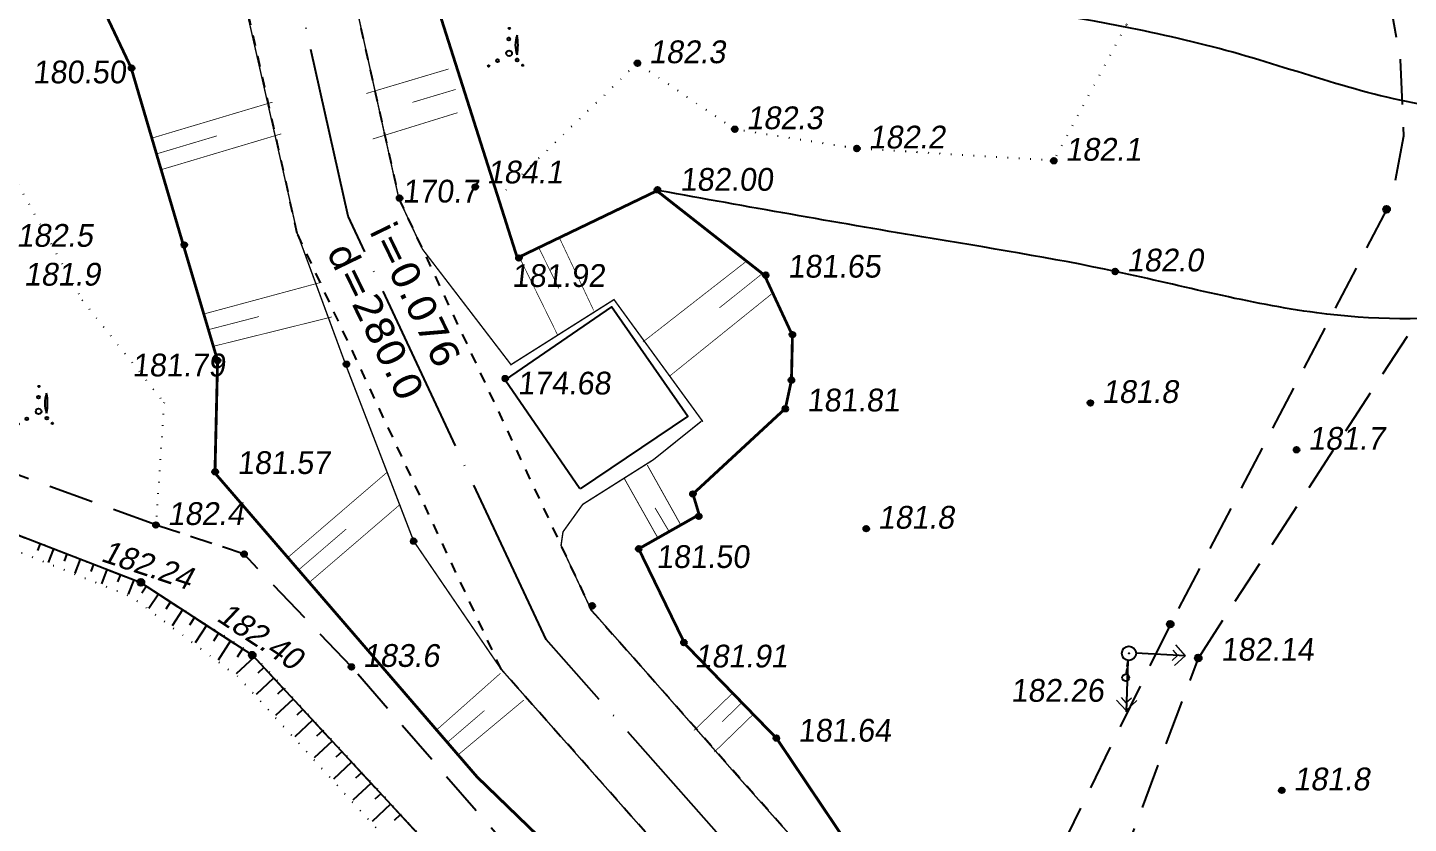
# Model space of a CAD drawing. Header units: millimetres. Extents: x 0 to 6474735, y 0 to 11273163.
# Drawn here: x 3233367.4 to 3233561.6, y 5635050.2 to 5635162.1 of the extents above; entities that cross this region are included whole.
import ezdxf
from ezdxf.enums import TextEntityAlignment as Align

# ---------------------------------------------------------------- set-up
doc = ezdxf.new("R2010")
doc.units = ezdxf.units.MM
for name, pattern in [('ACAD_ISO02W100', [15, 12, -3]), ('ACAD_ISO04W100', [30, 24, -3, 0, -3]), ('ADOT1', [1.6, 0.1, -1.5]), ('AHIDDEN2', [3, 1.5, -1.5]), ('AHIDDEN4', [7, 5, -2]), ('DASHED2', [9.525, 6.35, -3.175]), ('HIDDEN2', [4.7625, 3.175, -1.5875])]:
    doc.linetypes.add(name, pattern=pattern)
for name, color, linetype in [('5 р1ків', 7, 'Continuous'), ('BL', 7, 'Continuous'), ('NB', 7, 'Continuous'), ('ВЫСОТЫ', 7, 'Continuous'), ('ГОРИЗОНТАЛИ', 22, 'Continuous'), ('К_РЕЛЬЕФ', 7, 'Continuous'), ('НАДЗЕМКА', 7, 'Continuous'), ('ОБОчина', 7, 'Continuous'), ('ОГРАЖДЕНИЯ', 7, 'Continuous'), ('ПИКЕТЫ', 7, 'Continuous'), ('ПРОМЫШЛ', 7, 'Continuous'), ('РАСТИТЕЛЬНОСТЬ', 7, 'Continuous'), ('РЕЛЬЕФ', 7, 'Continuous'), ('ТОКА_СТ', 1, 'Continuous')]:
    doc.layers.add(name, color=color, linetype=linetype)
doc.styles.add('universw', font='universw.shx', dxfattribs={"oblique": 10})
doc.styles.add('стиль1', font='verdana.ttf', dxfattribs={"height": 4})

# ---------------------------------------------------------------- blocks, each defined once
blk = doc.blocks.new('piket')
at = {"layer": 'ПИКЕТЫ', "linetype": 'Continuous'}
h = blk.add_hatch(color=7, dxfattribs=at)
edge = h.paths.add_edge_path()
edge.add_arc((0, 0), 0.3, 0, 360)
at = {"layer": 'ПИКЕТЫ', "color": 7, "linetype": 'Continuous'}
blk.add_circle((0, 0), 0.3, dxfattribs=at)
at = {"layer": 'ВЫСОТЫ', "style": 'universw', "oblique": 6}
blk.add_attdef('H', (1.88, -0.23), '', height=2, dxfattribs=at)
at = {"layer": 'ТОКА_СТ', "style": 'universw', "oblique": 6, "flags": 1}
blk.add_attdef('POINT', text='', height=2, dxfattribs=at).set_placement((0, -2.79), align=Align.CENTER)
blk = doc.blocks.new('396_2')
at = {"linetype": 'Continuous'}
h = blk.add_hatch(color=7, dxfattribs=at)
edge = h.paths.add_edge_path()
edge.add_arc((-0.02, 2), 0.2, 0, 360)
edge = h.paths.add_edge_path()
edge.add_arc((0.04, 3.5), 0.1, 0, 360)
edge = h.paths.add_edge_path()
edge.add_arc((1.16, -0.95), 0.2, 0, 360)
edge = h.paths.add_edge_path()
edge.add_arc((-1.64, -1.04), 0.2, 0, 360)
edge = h.paths.add_edge_path()
edge.add_arc((-2.87, -1.79), 0.1, 0, 360)
edge = h.paths.add_edge_path()
edge.add_arc((1.93, -1.68), 0.1, 0, 360)
edge = h.paths.add_edge_path()
edge.add_arc((4.84, 1.15), 3.97, 159.5865, 200.4135)
edge.add_arc((-5.66, 1.15), 6.92, 348.4472, 371.5529)
at = {"color": 7, "linetype": 'Continuous'}
for centre, radius in [((-0.02, 2), 0.2), ((0.04, 3.5), 0.1), ((0, 0), 0.4), ((-2.87, -1.79), 0.1), ((-1.64, -1.04), 0.2), ((1.16, -0.95), 0.2), ((1.93, -1.68), 0.1)]:
    blk.add_circle(centre, radius, dxfattribs=at)
for centre, radius, start, end in [((4.84, 1.15), 3.97, 159.5865, 200.4135), ((-5.66, 1.15), 6.92, 348.4472, 11.5529)]:
    blk.add_arc(centre, radius, start, end, dxfattribs=at)
blk = doc.blocks.new('108_1')
at = {"linetype": 'Continuous'}
h = blk.add_hatch(color=7, dxfattribs=at)
edge = h.paths.add_edge_path()
edge.add_arc((0, 0), 0.0196, 0, 360)
at = {"color": 7, "linetype": 'Continuous'}
for radius in [0.5, 0.0196]:
    blk.add_circle((0, 0), radius, dxfattribs=at)

msp = doc.modelspace()

# ---------------------------------------------------------------- hatches: boundary and pattern name
at = {"layer": 'ПИКЕТЫ', "linetype": 'Continuous'}
h = msp.add_hatch(color=7, dxfattribs=at)
edge = h.paths.add_edge_path()
edge.add_arc((3233558.496, 5635136.583), 0.48, 0, 360)
h = msp.add_hatch(color=7, dxfattribs=at)
edge = h.paths.add_edge_path()
edge.add_arc((3233383.326, 5635084.141), 0.48, 0, 360)
h = msp.add_hatch(color=7, dxfattribs=at)
edge = h.paths.add_edge_path()
edge.add_arc((3233528.071, 5635078.257), 0.48, 0, 360)
h = msp.add_hatch(color=7, dxfattribs=at)
edge = h.paths.add_edge_path()
edge.add_arc((3233398.98, 5635073.909), 0.48, 0, 360)
h = msp.add_hatch(color=7, dxfattribs=at)
edge = h.paths.add_edge_path()
edge.add_arc((3233532.007, 5635073.489), 0.48, 0, 360)

# ---------------------------------------------------------------- linework, layer by layer
at = {"layer": '5 р1ків', "linetype": 'ACAD_ISO04W100'}
msp.add_lwpolyline([(3233507.637, 5635000.09), (3233440.322, 5635076.079), (3233412.462, 5635135.631), (3233397.674, 5635201.795)], dxfattribs=at)
at = {"layer": '5 р1ків', "linetype": 'AHIDDEN2'}
msp.add_lwpolyline([(3233502.023, 5634995.117), (3233433.988, 5635071.918), (3233405.319, 5635133.202), (3233393.741, 5635185.007), (3233408.356, 5635188.385), (3233419.606, 5635138.061), (3233446.656, 5635080.24), (3233513.251, 5635005.063)], close=True, dxfattribs=at)
at = {"layer": 'BL', "color": 7}
for p, q in [((3233522.12, 5635073.194), (3233521.994, 5635072.304)), ((3233521.955, 5635072.01), (3233521.84, 5635071.198))]:
    msp.add_line(p, q, dxfattribs=at)
at = {"layer": 'NB', "color": 7, "linetype": 'Continuous', "lineweight": 20}
for points in [[(3233528.806, 5635075.328), (3233530.175, 5635073.782), (3233528.673, 5635072.453)], [(3233528.43, 5635074.587), (3233529.097, 5635073.834), (3233528.344, 5635073.168)], [(3233523.382, 5635067.518), (3233521.87, 5635066.111), (3233520.504, 5635067.578)], [(3233522.63, 5635067.875), (3233521.895, 5635067.19), (3233521.21, 5635067.925)]]:
    msp.add_lwpolyline(points, dxfattribs=at)
at = {"layer": 'ГОРИЗОНТАЛИ', "color": 34, "linetype": 'Continuous'}
for points in [[(3233615.874, 5635146.334), (3233605.254, 5635149.393), (3233566.807, 5635150.835), (3233537.808, 5635158.382), (3233522.491, 5635162.053), (3233495.278, 5635165.325), (3233469.138, 5635164.509), (3233444.427, 5635166.345), (3233424.414, 5635166.345)], [(3233604.253, 5635129.392), (3233591.595, 5635126.863), (3233571.976, 5635122.059), (3233548.667, 5635122.022), (3233520.515, 5635127.806), (3233493.159, 5635132.705), (3233456.32, 5635139.174)]]:
    msp.add_spline(points, degree=3, dxfattribs=at)
at = {"layer": 'К_РЕЛЬЕФ', "color": 7, "linetype": 'Continuous', "flags": 128}
msp.add_lwpolyline([(3233294.48, 5635128.23), (3233321.44, 5635109.01), (3233334.48, 5635103.01), (3233383.21, 5635084.15), (3233399.01, 5635073.89), (3233433.95, 5635036.2), (3233450.54, 5635019.51)], dxfattribs=at)
at = {"layer": 'К_РЕЛЬЕФ', "color": 7, "linetype": 'ADOT1', "flags": 128}
msp.add_lwpolyline([(3233293.391, 5635126.731), (3233319.767, 5635107.573), (3233334.104, 5635101.234), (3233381.959, 5635082.152), (3233397.046, 5635070.833), (3233430.523, 5635034.12), (3233448.191, 5635017.544)], dxfattribs=at)
at = {"layer": 'НАДЗЕМКА'}
for points in [[(3233522.107, 5635073.099), (3233521.871, 5635065.954)], [(3233530.243, 5635073.797), (3233523.26, 5635074.189)]]:
    msp.add_lwpolyline(points, dxfattribs=at)
at = {"layer": 'ОБОчина', "color": 7, "linetype": 'DASHED2'}
for p, q in [((3233385.44, 5635092.2, 183), (3233353.4, 5635103.84, 183)), ((3233412.93, 5635072.26, 183), (3233397.83, 5635088.11, 183)), ((3233436.72, 5635044.82, 183), (3233412.93, 5635072.26, 183))]:
    msp.add_line(p, q, dxfattribs=at)
for points in [[(3233558.745, 5635167.054), (3233560.427, 5635157.637), (3233560.876, 5635146.875), (3233559.193, 5635137.794)], [(3233558.604, 5635136.773), (3233528.014, 5635078.082), (3233512.627, 5635046.609), (3233510.724, 5635007.823)], [(3233523.123, 5634990.793), (3233520.054, 5634995.358), (3233517.508, 5635010.699), (3233520.824, 5635043.585), (3233532.037, 5635073.479), (3233566.123, 5635125.995), (3233568.973, 5635129.62)]]:
    msp.add_lwpolyline(points, dxfattribs=at)
at = {"layer": 'ОГРАЖДЕНИЯ', "color": 7, "linetype": 'DASHED2', "elevation": 183}
msp.add_lwpolyline([(3233268.53, 5635174.46), (3233268.53, 5635174.46), (3233272.23, 5635154.13), (3233277.15, 5635139.39), (3233294.48, 5635128.23), (3233321.44, 5635109.01), (3233334.48, 5635103.01), (3233383.21, 5635084.15), (3233399.01, 5635073.89), (3233433.95, 5635036.2), (3233450.54, 5635019.51), (3233461.82, 5635006.15), (3233475.09, 5634997.24), (3233495.45, 5634985.74), (3233500.37, 5634979.76), (3233511.93, 5634976.23), (3233511.93, 5634976.23)], dxfattribs=at)
at = {"layer": 'ПИКЕТЫ', "color": 7, "linetype": 'Continuous'}
for centre in [(3233558.496, 5635136.583, 181.71), (3233383.326, 5635084.141, 182.24), (3233528.071, 5635078.257, 181.71), (3233398.98, 5635073.909, 182.4), (3233532.007, 5635073.489, 181.71), (3233521.813, 5635070.741, 181.71)]:
    msp.add_circle(centre, 0.48, dxfattribs=at)
at = {"layer": 'ПРОМЫШЛ', "color": 7, "linetype": 'ACAD_ISO02W100', "const_width": 0.2}
for points in [[(3233462.351, 5635106.727), (3233449.853, 5635123.887), (3233435.37, 5635114.738), (3233422.922, 5635130.973), (3233419.606, 5635138.061), (3233413.026, 5635167.754), (3233410.205, 5635180.483), (3233409.155, 5635196.778), (3233452.441, 5635200.84), (3233510.429, 5635196.93), (3233543.352, 5635192.28)], [(3233462.139, 5635106.786), (3233455.416, 5635101.391), (3233445.452, 5635095.095), (3233442.683, 5635091.237), (3233442.407, 5635089.322), (3233446.656, 5635080.24), (3233453.986, 5635071.965), (3233467.247, 5635056.868), (3233483.883, 5635038.215), (3233493.555, 5635027.464), (3233501.787, 5635018.428), (3233504.512, 5635015.814), (3233510.56, 5635008.097)]]:
    msp.add_lwpolyline(points, dxfattribs=at)
at = {"layer": 'ПРОМЫШЛ', "color": 7, "linetype": 'AHIDDEN4', "const_width": 0.2}
msp.add_lwpolyline([(3233499.052, 5634998.47), (3233453.909, 5635049.431), (3233433.988, 5635071.918), (3233421.68, 5635089.935), (3233412.137, 5635114.701), (3233405.319, 5635133.202), (3233397.91, 5635165.757), (3233393.729, 5635184.126)], dxfattribs=at)
at = {"layer": 'ПРОМЫШЛ', "color": 7, "linetype": 'Continuous'}
for points, const_width in [([(3233544.443, 5635176.941), (3233521.396, 5635182.129), (3233478.04, 5635178.467), (3233435.677, 5635174.082), (3233423.842, 5635168.781), (3233436.259, 5635129.748), (3233455.888, 5635139.183), (3233471.013, 5635127.313), (3233474.848, 5635119.066)], 0.4), ([(3233472.026, 5635016.719), (3233430.604, 5635056.777), (3233393.737, 5635099.498), (3233394.107, 5635115.314), (3233389.216, 5635131.814), (3233381.945, 5635156.481), (3233373.652, 5635174.006)], 0.4), ([(3233426.588, 5635156.305), (3233415.003, 5635152.856)], 0.1), ([(3233427.598, 5635153.434), (3233421.507, 5635151.617)], 0.1), ([(3233384.94, 5635146.61), (3233401.841, 5635151.651)], 0.1), ([(3233427.85, 5635150.16), (3233415.916, 5635146.464)], 0.1), ([(3233385.601, 5635144.393), (3233394.031, 5635146.908)], 0.1), ([(3233386.263, 5635142.177), (3233403.082, 5635147.195)], 0.1), ([(3233442.185, 5635132.55), (3233446.987, 5635122.382)], 0.1), ([(3233436.632, 5635129.672), (3233441.966, 5635118.825)], 0.1), ([(3233439.294, 5635131.147), (3233442.102, 5635125.445)], 0.1), ([(3233468.381, 5635129.204), (3233453.916, 5635117.927)], 0.1), ([(3233470.668, 5635127.509), (3233464.686, 5635122.728)], 0.1), ([(3233392.227, 5635121.876), (3233408.751, 5635126.337)], 0.1), ([(3233472.144, 5635124.782), (3233457.68, 5635113.136)], 0.1), ([(3233392.638, 5635119.612), (3233399.944, 5635121.504)], 0.1), ([(3233393.611, 5635117.344), (3233410.186, 5635121.45)], 0.1), ([(3233474.951, 5635118.956), (3233474.808, 5635112.55), (3233473.958, 5635108.589), (3233460.956, 5635096.558), (3233461.824, 5635093.654), (3233453.328, 5635088.847), (3233459.835, 5635075.458), (3233472.722, 5635062.201), (3233487.586, 5635040.083), (3233494.91, 5635032.579), (3233505.151, 5635021.99), (3233507.841, 5635021.513), (3233510.56, 5635008.097)], 0.4), ([(3233459.206, 5635092.27), (3233454.531, 5635100.627)], 0.128), ([(3233404.063, 5635087.695), (3233417.95, 5635099.616)], 0.1), ([(3233456.039, 5635090.342), (3233451.278, 5635098.774)], 0.128), ([(3233407.076, 5635084.186), (3233419.715, 5635095.035)], 0.1), ([(3233457.618, 5635091.264), (3233455.627, 5635094.6)], 0.128), ([(3233405.569, 5635085.94), (3233412.201, 5635091.633)], 0.1), ([(3233424.921, 5635063.397), (3233433.892, 5635071.353)], 0.1), ([(3233427.934, 5635059.887), (3233437.169, 5635067.58)], 0.1), ([(3233466.547, 5635068.579), (3233461.103, 5635063.309)], 0.1), ([(3233426.428, 5635061.642), (3233431.627, 5635066.105)], 0.1), ([(3233469.431, 5635065.573), (3233463.943, 5635060.259)], 0.1), ([(3233467.798, 5635067.182), (3233465.065, 5635064.535)], 0.1)]:
    msp.add_lwpolyline(points, dxfattribs=dict(at, const_width=const_width))
at = {"layer": 'РЕЛЬЕФ', "color": 7, "linetype": 'HIDDEN2'}
msp.add_line((3233397.83, 5635088.11, 183), (3233385.44, 5635092.2, 183), dxfattribs=at)
at = {"layer": 'РЕЛЬЕФ', "color": 7, "linetype": 'Continuous'}
for p, q in [((3233369.158, 5635089.589), (3233368.772, 5635088.591)), ((3233371.037, 5635088.861), (3233370.288, 5635086.924)), ((3233372.917, 5635088.134), (3233372.53, 5635087.134)), ((3233374.797, 5635087.406), (3233374.033, 5635085.433)), ((3233376.676, 5635086.679), (3233376.289, 5635085.678)), ((3233378.556, 5635085.951), (3233377.778, 5635083.942)), ((3233380.435, 5635085.224), (3233380.047, 5635084.222)), ((3233382.315, 5635084.496), (3233381.523, 5635082.451)), ((3233384.095, 5635083.575), (3233383.461, 5635082.599)), ((3233385.786, 5635082.477), (3233384.46, 5635080.436)), ((3233387.476, 5635081.38), (3233386.812, 5635080.357)), ((3233389.166, 5635080.282), (3233387.699, 5635078.023)), ((3233390.857, 5635079.185), (3233390.162, 5635078.115)), ((3233392.547, 5635078.087), (3233390.938, 5635075.61)), ((3233394.237, 5635076.989), (3233393.513, 5635075.873)), ((3233395.928, 5635075.892), (3233394.177, 5635073.196)), ((3233399.252, 5635073.629), (3233396.731, 5635071.292)), ((3233397.618, 5635074.794), (3233396.863, 5635073.632)), ((3233400.622, 5635072.151), (3233399.78, 5635071.371)), ((3233401.992, 5635070.673), (3233399.521, 5635068.382)), ((3233403.362, 5635069.195), (3233402.52, 5635068.415)), ((3233404.732, 5635067.717), (3233402.238, 5635065.405)), ((3233406.103, 5635066.239), (3233405.26, 5635065.458)), ((3233407.473, 5635064.761), (3233404.955, 5635062.427)), ((3233410.213, 5635061.805), (3233407.673, 5635059.45)), ((3233408.843, 5635063.283), (3233408, 5635062.502)), ((3233411.583, 5635060.327), (3233410.74, 5635059.545)), ((3233412.954, 5635058.849), (3233410.39, 5635056.472)), ((3233415.694, 5635055.893), (3233413.107, 5635053.495)), ((3233414.324, 5635057.371), (3233413.48, 5635056.589)), ((3233417.064, 5635054.415), (3233416.22, 5635053.632)), ((3233418.434, 5635052.937), (3233415.824, 5635050.517)), ((3233419.804, 5635051.459), (3233418.96, 5635050.676))]:
    msp.add_line(p, q, dxfattribs=at)
at = {"layer": 'РЕЛЬЕФ', "color": 7, "linetype": 'ADOT1'}
for points in [[(3233530.451, 5635179.88), (3233521.886, 5635162.52), (3233511.681, 5635143.44), (3233484.017, 5635145.099), (3233466.812, 5635147.822), (3233453.127, 5635157.113), (3233433.256, 5635137.941)], [(3233348.532, 5635149.296), (3233362.907, 5635145.758), (3233375.039, 5635123.837), (3233386.525, 5635109.451)], [(3233433.996, 5635036.188), (3233399.115, 5635073.967), (3233383.218, 5635084.098), (3233334.545, 5635102.976), (3233321.421, 5635109.011), (3233294.477, 5635128.211), (3233277.096, 5635139.352)], [(3233386.575, 5635109.435), (3233385.425, 5635092.186)]]:
    msp.add_lwpolyline(points, dxfattribs=at)
at = {"layer": 'РЕЛЬЕФ', "color": 7, "linetype": 'Continuous'}
for points in [[(3233445.125, 5635097.26), (3233460.237, 5635107.442), (3233449.506, 5635122.874), (3233434.564, 5635112.612)], [(3233434.564, 5635112.612), (3233445.06, 5635097.337)]]:
    msp.add_lwpolyline(points, dxfattribs=at)

# ---------------------------------------------------------------- block references
at = {"layer": 'НАДЗЕМКА', "color": 7, "xscale": 2, "yscale": 2, "zscale": 2}
msp.add_blockref('108_1', (3233522.261, 5635074.153, 186.42), dxfattribs=at)
at = {"layer": 'ПИКЕТЫ', "color": 4}
ref = msp.add_blockref('piket', (3233453.15, 5635157.12, 182.29), dxfattribs=dict(at, xscale=1.333333333333333, yscale=1.333333333333333, zscale=1.333333333333333))
ref.add_attrib('H', '182.3', (3233454.75, 5635157.12, 182.29), dxfattribs={"layer": 'ВЫСОТЫ', "height": 3.2, "style": 'universw', "oblique": 10})
for p, xscale, yscale, zscale in [((3233382.007, 5635156.442), 1.333333333488554, 1.333333333488554, 1.333333333488554), ((3233455.962, 5635139.334), 1.333333333488554, 1.333333333488554, 1.333333333488554), ((3233419.701, 5635138.157), 1.333333333488554, 1.333333333488554, 1.333333333488554), ((3233389.427, 5635131.568), 1.333333333488554, 1.333333333488554, 1.333333333488554), ((3233436.478, 5635129.74), 1.333333333488554, 1.333333333488554, 1.333333333488554), ((3233471.184, 5635127.332), 1.333333333488554, 1.333333333488554, 1.333333333488554), ((3233474.951, 5635118.956), 1.333333333488554, 1.333333333488554, 1.333333333488554), ((3233394.107, 5635115.314), 1.333333333488554, 1.333333333488554, 1.333333333488554), ((3233412.228, 5635114.802), 1.333333333488554, 1.333333333488554, 1.333333333488554), ((3233434.57, 5635112.79), 1.333333333488554, 1.333333333488554, 1.333333333488554), ((3233474.808, 5635112.55), 1.333333333488554, 1.333333333488554, 1.333333333488554), ((3233473.946, 5635108.535), 1.333333333488554, 1.333333333488554, 1.333333333488554), ((3233393.766, 5635099.689), 1.333333333488554, 1.333333333488554, 1.333333333488554), ((3233460.956, 5635096.558), 1.333333333488554, 1.333333333488554, 1.333333333488554), ((3233461.78, 5635093.419), 1.333333333488554, 1.333333333488554, 1.333333333488554), ((3233421.68, 5635089.935), 1.333333333488554, 1.333333333488554, 1.333333333488554), ((3233453.328, 5635088.847), 1.333333333488554, 1.333333333488554, 1.333333333488554), ((3233397.83, 5635088.11, 182.33), 1.333333333333333, 1.333333333333333, 1.333333333333333), ((3233446.802, 5635080.832), 1.333333333488554, 1.333333333488554, 1.333333333488554), ((3233459.679, 5635075.673), 1.333333333488554, 1.333333333488554, 1.333333333488554), ((3233472.687, 5635062.237), 1.333333333488554, 1.333333333488554, 1.333333333488554)]:
    msp.add_blockref('piket', p, dxfattribs=dict(at, xscale=xscale, yscale=yscale, zscale=zscale))
ref = msp.add_blockref('piket', (3233466.84, 5635147.84, 182.33), dxfattribs=dict(at, xscale=1.333333333333333, yscale=1.333333333333333, zscale=1.333333333333333))
ref.add_attrib('H', '182.3', (3233468.44, 5635147.84, 182.33), dxfattribs={"layer": 'ВЫСОТЫ', "height": 3.2, "style": 'universw', "oblique": 10})
ref = msp.add_blockref('piket', (3233484.02, 5635145.13, 182.23), dxfattribs=dict(at, xscale=1.333333333333333, yscale=1.333333333333333, zscale=1.333333333333333))
ref.add_attrib('H', '182.2', (3233485.62, 5635145.13, 182.23), dxfattribs={"layer": 'ВЫСОТЫ', "height": 3.2, "style": 'universw', "oblique": 10})
ref = msp.add_blockref('piket', (3233511.69, 5635143.41, 182.08), dxfattribs=dict(at, xscale=1.333333333333333, yscale=1.333333333333333, zscale=1.333333333333333))
ref.add_attrib('H', '182.1', (3233513.29, 5635143.41, 182.08), dxfattribs={"layer": 'ВЫСОТЫ', "height": 3.2, "style": 'universw', "oblique": 10})
ref = msp.add_blockref('piket', (3233430.34, 5635139.721, 184.07), dxfattribs=dict(at, xscale=1.333333333333333, yscale=1.333333333333333, zscale=1.333333333333333))
ref.add_attrib('H', '184.1', (3233431.94, 5635140.22, 184.07), dxfattribs={"layer": 'ВЫСОТЫ', "height": 3.2, "style": 'universw', "oblique": 10})
ref = msp.add_blockref('piket', (3233364.2, 5635131.31, 182.53), dxfattribs=dict(at, xscale=1.333333333333333, yscale=1.333333333333333, zscale=1.333333333333333))
ref.add_attrib('H', '182.5', (3233365.8, 5635131.31, 182.53), dxfattribs={"layer": 'ВЫСОТЫ', "height": 3.2, "style": 'universw', "oblique": 10})
ref = msp.add_blockref('piket', (3233520.348, 5635127.838, 182.02), dxfattribs=dict(at, xscale=1.333333333333333, yscale=1.333333333333333, zscale=1.333333333333333))
ref.add_attrib('H', '182.0', (3233521.948, 5635127.838, 182.02), dxfattribs={"layer": 'ВЫСОТЫ', "height": 3.2, "style": 'universw', "oblique": 10})
ref = msp.add_blockref('piket', (3233365.24, 5635125.85, 181.87), dxfattribs=dict(at, xscale=1.333333333333333, yscale=1.333333333333333, zscale=1.333333333333333))
ref.add_attrib('H', '181.9', (3233366.84, 5635125.85, 181.87), dxfattribs={"layer": 'ВЫСОТЫ', "height": 3.2, "style": 'universw', "oblique": 10})
ref = msp.add_blockref('piket', (3233516.841, 5635109.354, 182.04), dxfattribs=dict(at, xscale=1.333333333333333, yscale=1.333333333333333, zscale=1.333333333333333))
ref.add_attrib('H', '181.8', (3233518.441, 5635109.354, 182.04), dxfattribs={"layer": 'ВЫСОТЫ', "height": 3.2, "style": 'universw', "oblique": 10})
ref = msp.add_blockref('piket', (3233545.84, 5635102.77, 181.69), dxfattribs=dict(at, xscale=1.333333333333333, yscale=1.333333333333333, zscale=1.333333333333333))
ref.add_attrib('H', '181.7', (3233547.44, 5635102.77, 181.69), dxfattribs={"layer": 'ВЫСОТЫ', "height": 3.2, "style": 'universw', "oblique": 10})
ref = msp.add_blockref('piket', (3233385.44, 5635092.2, 182.4), dxfattribs=dict(at, xscale=1.333333333333333, yscale=1.333333333333333, zscale=1.333333333333333))
ref.add_attrib('H', '182.4', (3233387.04, 5635092.2, 182.4), dxfattribs={"layer": 'ВЫСОТЫ', "height": 3.2, "style": 'universw', "oblique": 10})
ref = msp.add_blockref('piket', (3233485.32, 5635091.68, 181.82), dxfattribs=dict(at, xscale=1.333333333333333, yscale=1.333333333333333, zscale=1.333333333333333))
ref.add_attrib('H', '181.8', (3233486.92, 5635091.68, 181.82), dxfattribs={"layer": 'ВЫСОТЫ', "height": 3.2, "style": 'universw', "oblique": 10})
ref = msp.add_blockref('piket', (3233412.92, 5635072.25, 183.58), dxfattribs=dict(at, xscale=1.333333333333333, yscale=1.333333333333333, zscale=1.333333333333333))
ref.add_attrib('H', '183.6', (3233414.52, 5635072.25, 183.58), dxfattribs={"layer": 'ВЫСОТЫ', "height": 3.2, "style": 'universw', "oblique": 10})
ref = msp.add_blockref('piket', (3233412.92, 5635072.25, 183.58), dxfattribs=dict(at, xscale=1.333333333333333, yscale=1.333333333333333, zscale=1.333333333333333))
ref.add_attrib('H', '183.6', (3233414.52, 5635072.25, 183.58), dxfattribs={"layer": 'ВЫСОТЫ', "height": 3.2, "style": 'universw', "oblique": 10})
ref = msp.add_blockref('piket', (3233543.76, 5635054.89, 181.75), dxfattribs=dict(at, xscale=1.333333333333333, yscale=1.333333333333333, zscale=1.333333333333333))
ref.add_attrib('H', '181.8', (3233545.36, 5635054.89, 181.75), dxfattribs={"layer": 'ВЫСОТЫ', "height": 3.2, "style": 'universw', "oblique": 10})
ref = msp.add_blockref('piket', (3233543.76, 5635054.89, 181.75), dxfattribs=dict(at, xscale=1.333333333333333, yscale=1.333333333333333, zscale=1.333333333333333))
ref.add_attrib('H', '181.8', (3233545.36, 5635054.89, 181.75), dxfattribs={"layer": 'ВЫСОТЫ', "height": 3.2, "style": 'universw', "oblique": 10})
ref = msp.add_blockref('piket', (3233543.76, 5635054.89, 181.75), dxfattribs=dict(at, xscale=1.333333333333333, yscale=1.333333333333333, zscale=1.333333333333333))
ref.add_attrib('H', '181.8', (3233545.36, 5635054.89, 181.75), dxfattribs={"layer": 'ВЫСОТЫ', "height": 3.2, "style": 'universw', "oblique": 10})
at = {"layer": 'РАСТИТЕЛЬНОСТЬ', "color": 7, "linetype": 'Continuous'}
for p in [(3233435.098, 5635158.514), (3233368.943, 5635108.173)]:
    msp.add_blockref('396_2', p, dxfattribs=at)

# ---------------------------------------------------------------- texts
at = {"layer": '5 р1ків', "insert": (3233418.953, 5635135.321), "char_height": 4, "attachment_point": 1, "rotation": 295.88457, "style": 'стиль1'}
msp.add_mtext_dynamic_manual_height_columns('і=0.076\\Pd=280.0', width=4.40863, gutter_width=7.5, heights=[0], dxfattribs=at)
at = {"layer": 'ВЫСОТЫ', "style": 'universw', "oblique": 6}
for tag, p in [('180.50', (3233368.119, 5635154.29, 180.5)), ('182.00', (3233459.126, 5635139.187, 182)), ('170.7', (3233420.106, 5635137.534, 170.71)), ('181.65', (3233474.286, 5635126.977, 181.65)), ('181.92', (3233435.493, 5635125.665, 181.92)), ('181.79', (3233382.095, 5635113.085, 181.79)), ('174.68', (3233436.286, 5635110.545, 174.68)), ('181.81', (3233476.976, 5635108.167, 181.81)), ('181.57', (3233396.866, 5635099.367, 181.57)), ('181.50', (3233455.801, 5635086.154, 181.5)), ('182.14', (3233535.188, 5635073.113, 181.75)), ('182.26', (3233505.656, 5635067.345, 181.75)), ('181.64', (3233475.736, 5635061.737, 181.64))]:
    msp.add_attdef(tag, p, '', height=3.2, dxfattribs=at)
at = {"layer": 'ВЫСОТЫ', "style": 'universw', "oblique": 10}
for tag, rotation, p in [('182.24', 341.57498, (3233383.755, 5635085.092, 182.24)), ('182.40', 326.44878, (3233399.248, 5635075.244, 182.4))]:
    msp.add_attdef(tag, text='', height=3.2, rotation=rotation, dxfattribs=at).set_placement(p, align=Align.CENTER)
msp.add_attdef('181.91', text='', height=3.2, dxfattribs=at).set_placement((3233467.694, 5635072.166, 181.91), align=Align.CENTER)

doc.saveas('drawing.dxf')
